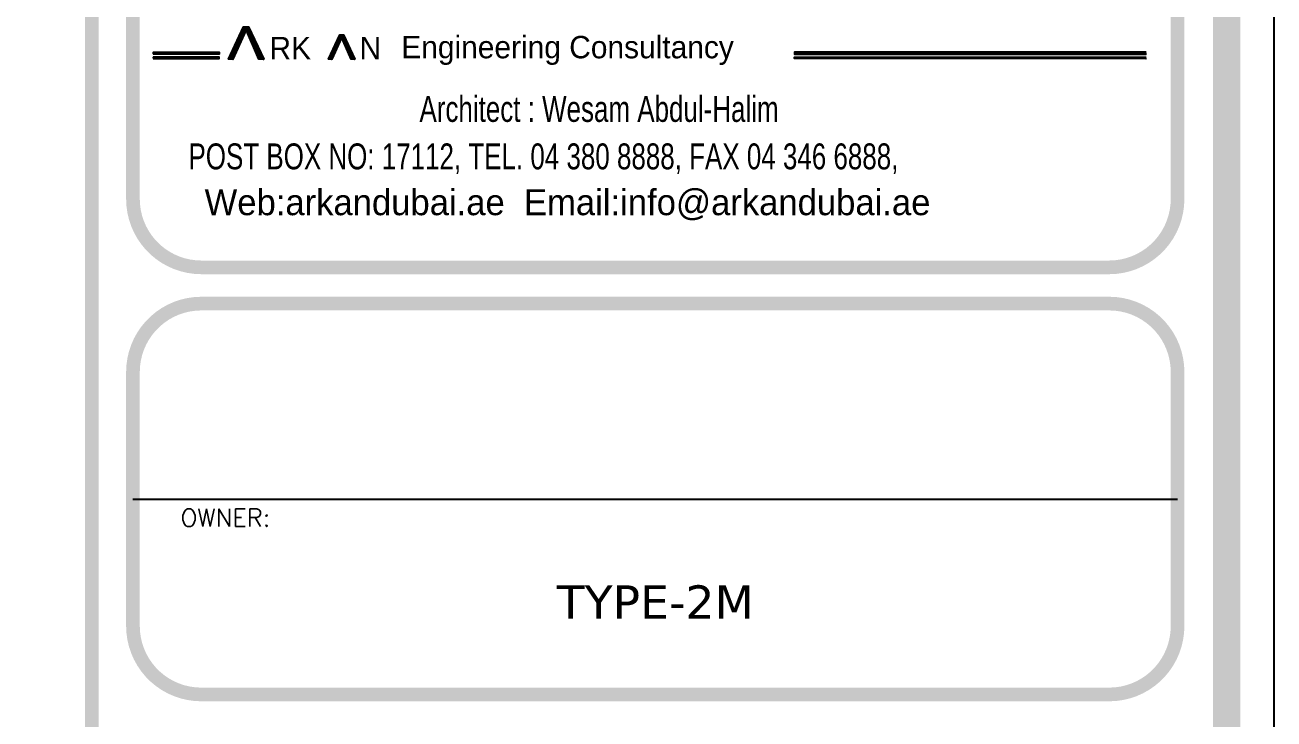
# Model space of a CAD drawing. Header units: centimetres. Extents: x 7997 to 116674, y 1017 to 13844.
# Drawn here: x 49188.8 to 49597.7, y 9214.4 to 9441.4 of the extents above; entities that cross this region are included whole.
import ezdxf
from ezdxf.enums import TextEntityAlignment as Align

# ---------------------------------------------------------------- set-up
doc = ezdxf.new("R2010")
doc.units = ezdxf.units.CM
doc.header["$LTSCALE"] = 200
doc.layers.add('DIM', color=11, linetype='Continuous')
doc.layers.add('HA', color=251, linetype='Continuous', lineweight=0)
doc.styles.add('$0$$0$$0$sheet notes', font='verdana.ttf')
doc.styles.add('$0$$0$$0$T2', font='')
doc.styles.add('$0$$0$$0$T3', font='timesbd.ttf')
doc.styles.add('$0$$0$Roman', font='romans')
doc.styles.get('$0$$0$$0$T2').set_extended_font_data('Elisia')
pattern_1 = [(45, (48465.165385, -204592.156179), (-0.005587111051, 0.005587111051), [])]
pattern_2 = [(45, (48465.165385, -204592.15618), (-0.0558711105, 0.0558711105), [])]

# ---------------------------------------------------------------- blocks, each defined once
blk = doc.blocks.new('08-TITLE SHEET-selattin', base_point=(45714.81, -203081.37))
at = {"linetype": 'ByBlock', "true_color": 0xa3d756}
h = blk.add_hatch(dxfattribs=at)
h.set_pattern_fill('ANSI31', color=73, scale=0.063211)
h.set_pattern_definition(pattern_1)
h.paths.add_polyline_path([(50595.65, -205637.32), (50592.96, -205637.32), (50602.32, -205617.12), (50605.41, -205617.12), (50614.92, -205637.32), (50611.84, -205637.32), (50604.09, -205619.38), (50603.64, -205619.38)])
h = blk.add_hatch(color=73, dxfattribs=at)
h.dxf.hatch_style = 1
h.paths.add_polyline_path([(50595.65, -205637.32), (50592.96, -205637.32), (50602.32, -205617.12), (50605.41, -205617.12), (50614.92, -205637.32), (50611.84, -205637.32), (50604.09, -205619.38), (50603.64, -205619.38)])
at = {"linetype": 'ByBlock'}
h = blk.add_hatch(dxfattribs=at)
h.set_pattern_fill('ANSI31', scale=0.047416)
h.set_pattern_definition([(45, (49059.122455, -204853.3155283), (-0.004191041483, 0.004191041483), [])])
h.paths.add_polyline_path([(50657.26, -205637.32), (50655.24, -205637.32), (50662.26, -205622.17), (50664.58, -205622.17), (50671.71, -205637.32), (50669.4, -205637.32), (50663.59, -205623.87), (50663.25, -205623.87)])
at = {"linetype": 'ByBlock', "true_color": 0xa3d756}
h = blk.add_hatch(dxfattribs=at)
h.set_pattern_fill('ANSI31', color=73, scale=0.063211)
h.set_pattern_definition(pattern_1)
edge = h.paths.add_edge_path()
edge.add_line((50545.95, -205632.83), (50587.11, -205632.83))
edge.add_line((50587.11, -205632.83), (50587.11, -205634.18))
edge.add_line((50587.11, -205634.18), (50545.95, -205634.18))
at = {"linetype": 'ByBlock', "true_color": 0xc0e48b}
h = blk.add_hatch(dxfattribs=at)
h.set_pattern_fill('ANSI31', color=71, scale=0.063211)
h.set_pattern_definition(pattern_1)
edge = h.paths.add_edge_path()
edge.add_line((50545.95, -205636.88), (50587.11, -205636.88))
edge.add_line((50587.11, -205636.88), (50587.11, -205635.92))
edge.add_line((50587.11, -205635.92), (50545.95, -205635.92))
at = {"linetype": 'ByBlock', "true_color": 0xa3d756}
h = blk.add_hatch(dxfattribs=at)
h.set_pattern_fill('ANSI31', color=73, scale=0.632109)
h.set_pattern_definition(pattern_2)
edge = h.paths.add_edge_path()
edge.add_line((51164.99, -205632.83), (50945.9, -205632.83))
edge.add_line((50945.9, -205632.83), (50945.9, -205634.18))
edge.add_line((50945.9, -205634.18), (51164.99, -205634.18))
at = {"linetype": 'ByBlock', "true_color": 0xc0e48b}
h = blk.add_hatch(dxfattribs=at)
h.set_pattern_fill('ANSI31', color=71, scale=0.632109)
h.set_pattern_definition(pattern_2)
edge = h.paths.add_edge_path()
edge.add_line((51164.99, -205636.88), (50945.9, -205636.88))
edge.add_line((50945.9, -205636.88), (50945.9, -205635.92))
edge.add_line((50945.9, -205635.92), (51164.99, -205635.92))
blk.add_line((50533.29, -205911.26), (51184.66, -205911.26))
at = {"color": 0}
blk.add_lwpolyline([(51244.81, -203081.37), (45714.81, -203081.37), (45714.81, -206921.37), (51244.81, -206921.37)], close=True, dxfattribs=at)
at = {"color": 0, "linetype": 'ByBlock', "const_width": 17.04}
blk.add_lwpolyline([(45744.29, -206891.89), (51215.34, -206891.89), (51215.34, -203110.84), (45744.29, -203110.84)], close=True, dxfattribs=at)
at = {"color": 0, "linetype": 'ByBlock', "const_width": 8.52}
blk.add_lwpolyline([(50507.62, -203110.84), (50507.62, -206891.89)], dxfattribs=at)
for points in [[(50575.88, -205766.95), (51142.07, -205766.95, 0.414214), (51184.66, -205724.36), (51184.66, -205536.02, 0.414214), (51142.07, -205493.43), (50575.88, -205493.43, 0.414214), (50533.29, -205536.02), (50533.29, -205724.36, 0.414214)], [(50575.88, -206033.01), (51142.07, -206033.01, 0.414214), (51184.66, -205990.41), (51184.66, -205832.11, 0.414214), (51142.07, -205789.52), (50575.88, -205789.52, 0.414214), (50533.29, -205832.11), (50533.29, -205990.41, 0.414214)]]:
    blk.add_lwpolyline(points, format="xyb", close=True, dxfattribs=at)
at = {"color": 73, "linetype": 'ByBlock', "true_color": 0xa3d756}
for points in [[(50595.65, -205637.32), (50592.96, -205637.32), (50602.32, -205617.12), (50605.41, -205617.12), (50614.92, -205637.32), (50611.84, -205637.32), (50604.09, -205619.38), (50603.64, -205619.38), (50595.65, -205637.32)], [(50595.65, -205637.32), (50592.96, -205637.32), (50602.32, -205617.12), (50605.41, -205617.12), (50614.92, -205637.32), (50611.84, -205637.32), (50604.09, -205619.38), (50603.64, -205619.38), (50595.65, -205637.32)], [(50545.95, -205632.83), (50587.11, -205632.83), (50587.11, -205634.18), (50545.95, -205634.18)], [(51164.99, -205632.83), (50945.9, -205632.83), (50945.9, -205634.18), (51164.99, -205634.18)]]:
    blk.add_lwpolyline(points, dxfattribs=at)
at = {"color": 7, "linetype": 'ByBlock'}
blk.add_lwpolyline([(50657.26, -205637.32), (50655.24, -205637.32), (50662.26, -205622.17), (50664.58, -205622.17), (50671.71, -205637.32), (50669.4, -205637.32), (50663.59, -205623.87), (50663.25, -205623.87), (50657.26, -205637.32)], dxfattribs=at)
at = {"color": 71, "linetype": 'ByBlock', "true_color": 0xc0e48b}
for points in [[(50545.95, -205636.88), (50587.11, -205636.88), (50587.11, -205635.92), (50545.95, -205635.92)], [(51164.99, -205636.88), (50945.9, -205636.88), (50945.9, -205635.92), (51164.99, -205635.92)]]:
    blk.add_lwpolyline(points, dxfattribs=at)
at = {"layer": 'HA', "ltscale": 1.2}
blk.add_lwpolyline([(45714.81, -203081.37), (51244.81, -203081.37), (51244.81, -206921.37), (45714.81, -206921.37)], close=True, dxfattribs=at)
at = {"style": '$0$$0$$0$T2', "width": 0.75}
for s, p in [('Architect : Wesam Abdul-Halim', (50711.95, -205676.32)), ('POST BOX NO: 17112, TEL. 04 380 8888, FAX 04 346 6888,  ', (50567.91, -205705.88))]:
    blk.add_text(s, height=16.1383, dxfattribs=at).set_placement(p)
at = {"color": 0, "style": '$0$$0$Roman'}
blk.add_text('OWNER:', height=11.074, dxfattribs=at).set_placement((50563.01, -205928.48))
at = {"color": 0, "style": '$0$$0$$0$sheet notes'}
blk.add_text('TYPE-2M', height=20.774, dxfattribs=at).set_placement((50859.02, -205975.25), align=Align.MIDDLE)
at = {"color": 7, "linetype": 'ByBlock', "char_height": 13.9459, "width": 2737.9087, "attachment_point": 1, "style": '$0$$0$$0$T3'}
for s, insert in [('{\\fBankGothic Lt BT|b0|i0|c0|p34;RK}', (50618.4, -205623.36)), ('{\\fBankGothic Lt BT|b0|i0|c0|p34;N}', (50674.58, -205623.36))]:
    blk.add_mtext(s, dxfattribs=dict(at, insert=insert))
at = {"color": 253, "linetype": 'ByBlock', "insert": (50700.61, -205622.77), "char_height": 13.9459, "width": 2737.9087, "attachment_point": 1, "style": '$0$$0$$0$T3'}
blk.add_mtext('{\\fCentury Gothic|b0|i0|c0|p34;Engineering Consultancy}', dxfattribs=at)
at = {"insert": (50577.97, -205718.3), "char_height": 16.1383, "width": 1276.3558, "attachment_point": 1, "style": '$0$$0$$0$T2'}
blk.add_mtext('Web:arkandubai.ae  Email:info@arkandubai.ae', dxfattribs=at)

msp = doc.modelspace()

# ---------------------------------------------------------------- linework, layer by layer
at = {"linetype": 'Continuous'}
msp.add_lwpolyline([(46694.4457, 8756.0841), (49597.6957, 8756.0841), (49597.6957, 10772.0841), (46694.4457, 10772.0841)], close=True, dxfattribs=at)

# ---------------------------------------------------------------- block references
at = {"layer": 'DIM', "color": 0, "linetype": 'Continuous', "xscale": 0.5250000000000014, "yscale": 0.5250000000000014, "zscale": 0.5250000000000014}
msp.add_blockref('08-TITLE SHEET-selattin', (46694.4457, 10772.0841), dxfattribs=at)

doc.saveas('drawing.dxf')
